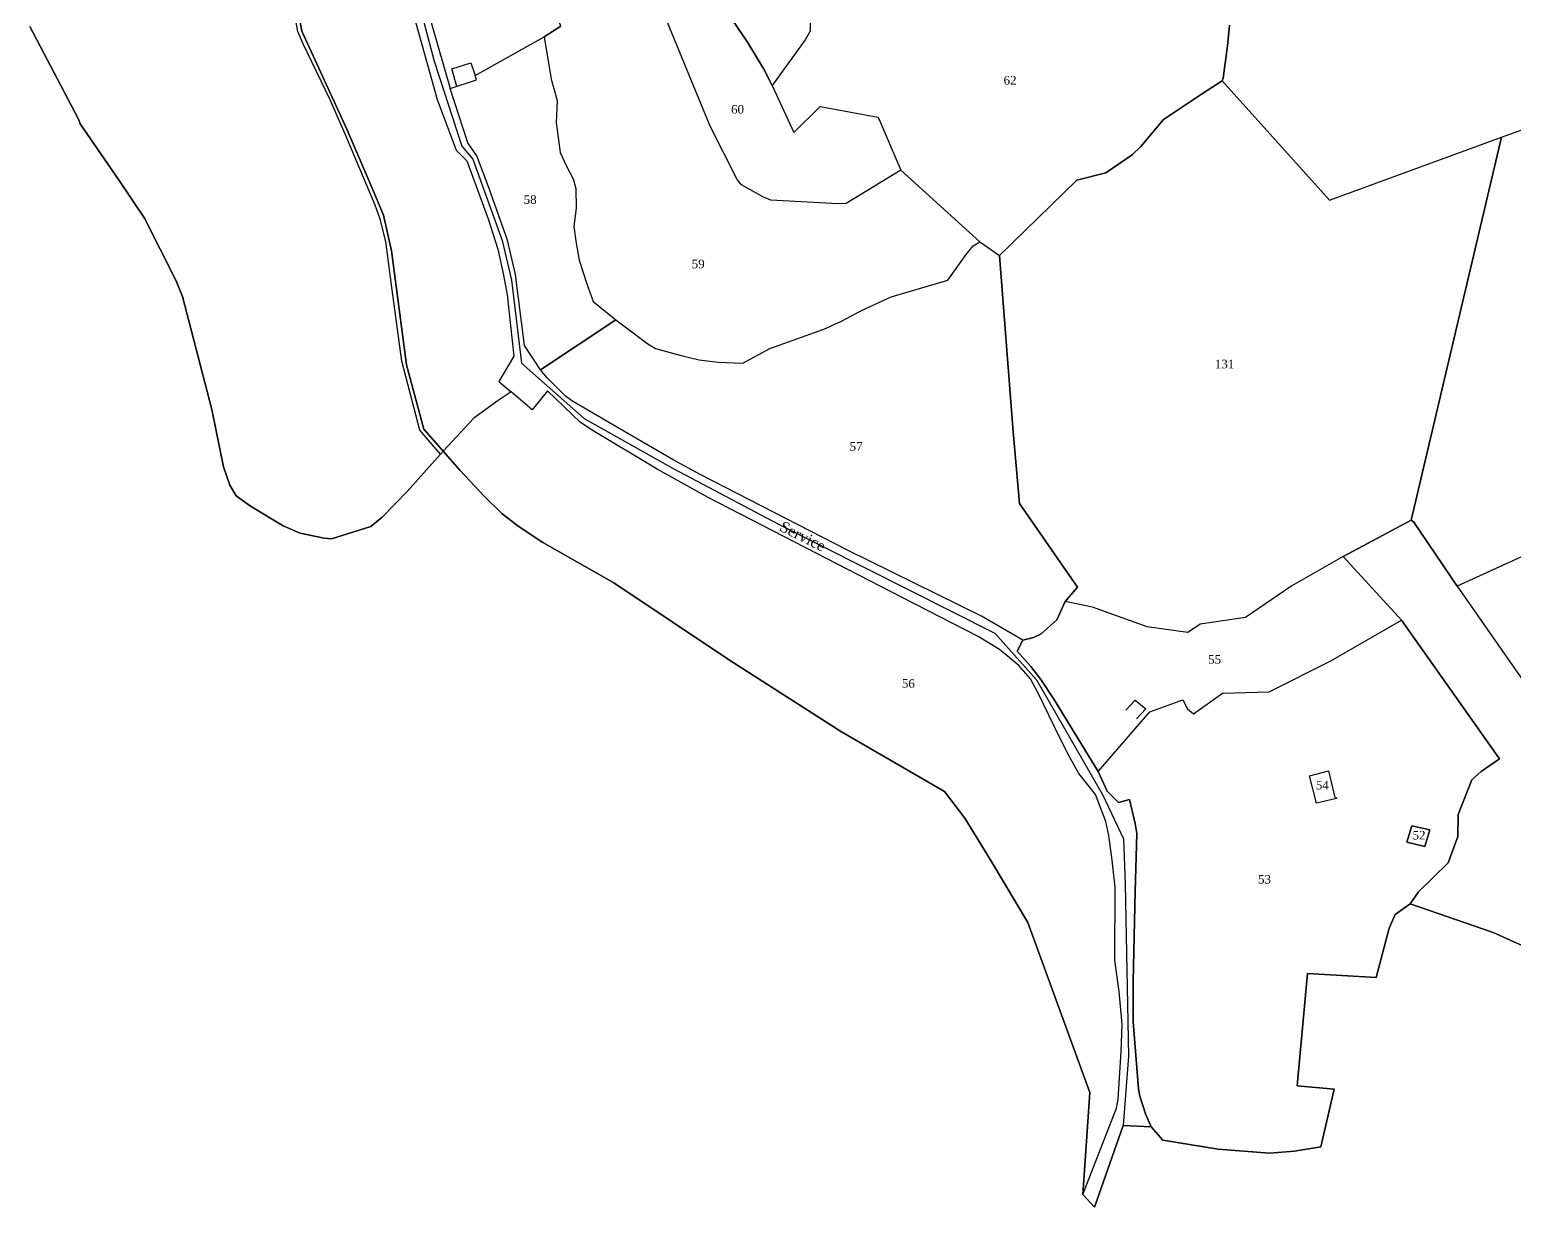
# Model space of a CAD drawing. Extents: x 1207496 to 1208273, y 6152107 to 6153235.
# Drawn here: x 1207587.4 to 1207932.4, y 6152106.8 to 6152380.4 of the extents above; entities that cross this region are included whole.
import ezdxf

# ---------------------------------------------------------------- set-up
doc = ezdxf.new("R2010")
doc.units = 0
doc.linetypes.add('CONTINU', pattern=[0])
doc.layers.get('0').update_dxf_attribs({"linetype": 'CONTINU'})
for name, color, linetype in [('1LIEUDIT', 7, 'CONTINU'), ('1PARCELLE', 7, 'CONTINU'), ('1SECTION', 7, 'CONTINU'), ('1SUBDSECT', 7, 'CONTINU'), ('1TROUPARCELLE', 7, 'CONTINU'), ('1ZONCOMM', 7, 'CONTINU'), ('3BATIDUR', 7, 'CONTINU'), ('3CADB', 7, 'CONTINU'), ('3CHEMIN', 7, 'CONTINU'), ('3FISCLINE', 7, 'CONTINUOUS'), ('3PARCELLETEX', 7, 'CONTINU'), ('3ZONCOMMTEX', 7, 'CONTINU')]:
    doc.layers.add(name, color=color, linetype=linetype)
doc.styles.get("Standard").update_dxf_attribs({"font": 'Times New Roman'})

# ---------------------------------------------------------------- blocks, each defined once
blk = doc.blocks.new('CADORDB')
blk.add_point((0, 0))

msp = doc.modelspace()

# ---------------------------------------------------------------- linework, layer by layer
at = {"layer": '1LIEUDIT'}
for points in [[(1207587.41, 6152381.19), (1207598.78, 6152359.63), (1207599.11, 6152358.53), (1207608.06, 6152345.61), (1207614.12, 6152336.61), (1207621.36, 6152322.22), (1207622.92, 6152318.41), (1207629.72, 6152292.15), (1207632.44, 6152278.84), (1207633.96, 6152274.62), (1207635.36, 6152272.1), (1207638.73, 6152269.74), (1207646.34, 6152265.15), (1207650.25, 6152263.41), (1207655.84, 6152262.29), (1207657.52, 6152262.13), (1207666.67, 6152264.97), (1207669.35, 6152267.13), (1207675.14, 6152273.09), (1207682.88, 6152281.82), (1207683.47, 6152282.49), (1207687.45, 6152277.96), (1207693, 6152272.04), (1207697.12, 6152267.99), (1207700.91, 6152265.09), (1207706.64, 6152261.29), (1207723.18, 6152251.93), (1207750.06, 6152233.89), (1207776.09, 6152217.3), (1207799.99, 6152203.44), (1207804.76, 6152197.23), (1207811.04, 6152186.96), (1207819.39, 6152172.98), (1207833.83, 6152133.48), (1207832.18, 6152109.8), (1207834.87, 6152106.8), (1207841.55, 6152125.81), (1207848.07, 6152125.51), (1207846.76, 6152128.55), (1207845.41, 6152132.59), (1207845.1, 6152134.3), (1207843.84, 6152149.86), (1207843.85, 6152159.27), (1207844.34, 6152180.14), (1207844.72, 6152193.65), (1207844.3, 6152196), (1207842.98, 6152201.57), (1207840.46, 6152200.87), (1207837.83, 6152203.46), (1207835.73, 6152208.09), (1207825.58, 6152224.62), (1207822.43, 6152229.4), (1207820.08, 6152232.42), (1207816.91, 6152236.05), (1207818.2, 6152238.57), (1207820.74, 6152239.2), (1207822.49, 6152240.07), (1207826.12, 6152243.29), (1207828.09, 6152247.58), (1207830.96, 6152250.92), (1207817.45, 6152270.36), (1207815.96, 6152287.02), (1207812.82, 6152327.95), (1207830.74, 6152345.42), (1207837.51, 6152347.2), (1207843.62, 6152351.37), (1207845.66, 6152353.25), (1207850.95, 6152359.56), (1207859.74, 6152365.43), (1207864.58, 6152368.56), (1207864.82, 6152369.19), (1207865.82, 6152376.68), (1207866.27, 6152381.45)], [(1207866.27, 6152381.45), (1207865.82, 6152376.68), (1207864.82, 6152369.19), (1207864.58, 6152368.56), (1207859.74, 6152365.43), (1207850.95, 6152359.56), (1207845.66, 6152353.25), (1207843.62, 6152351.37), (1207837.51, 6152347.2), (1207830.74, 6152345.42), (1207812.82, 6152327.95), (1207815.96, 6152287.02), (1207817.45, 6152270.36), (1207830.96, 6152250.92), (1207828.09, 6152247.58), (1207826.12, 6152243.29), (1207822.49, 6152240.07), (1207820.74, 6152239.2), (1207818.2, 6152238.57), (1207816.91, 6152236.05), (1207820.08, 6152232.42), (1207822.43, 6152229.4), (1207825.58, 6152224.62), (1207835.73, 6152208.09), (1207837.83, 6152203.46), (1207840.46, 6152200.87), (1207842.98, 6152201.57), (1207844.3, 6152196), (1207844.72, 6152193.65), (1207844.34, 6152180.14), (1207843.85, 6152159.27), (1207843.84, 6152149.86), (1207845.1, 6152134.3), (1207845.41, 6152132.59), (1207846.76, 6152128.55), (1207848.07, 6152125.51), (1207850.79, 6152122.39), (1207863.62, 6152120.31), (1207875.53, 6152119.38), (1207881.4, 6152119.81), (1207887.46, 6152120.84), (1207890.59, 6152134.24), (1207882, 6152135.06), (1207884.4, 6152161.11), (1207900.31, 6152160.23), (1207903.33, 6152171.65), (1207904.77, 6152174.8), (1207908.25, 6152177.35), (1207927.51, 6152170.66), (1207954.11, 6152158.76)]]:
    msp.add_lwpolyline(points, dxfattribs=at)
at = {"layer": '1PARCELLE'}
for points in [[(1207710.52, 6152382.07), (1207697.61, 6152415.56), (1207675.19, 6152405.29), (1207676.71, 6152397.71), (1207679.55, 6152386.11), (1207685.15, 6152366.73), (1207691.28, 6152368.76), (1207690.96, 6152369.79), (1207706.96, 6152378.77), (1207710.82, 6152381.24), (1207710.52, 6152382.07)], [(1207730.76, 6152394.04), (1207742.98, 6152400.87), (1207744.92, 6152397.3), (1207746.86, 6152394.7), (1207747.05, 6152389.38), (1207750.63, 6152382.86), (1207754.22, 6152377.51), (1207758.06, 6152371.23), (1207759.96, 6152367.48), (1207765.02, 6152356.53), (1207771.15, 6152362.55), (1207784.57, 6152360.07), (1207789.84, 6152347.78), (1207777.16, 6152340.04), (1207775.25, 6152339.93), (1207759.66, 6152340.81), (1207757.95, 6152341.54), (1207752.84, 6152344.41), (1207751.86, 6152345.65), (1207745.56, 6152358.04), (1207730.76, 6152394.04)], [(1207706.96, 6152378.77), (1207708.64, 6152368.96), (1207709.99, 6152363.97), (1207709.73, 6152358.82), (1207710.7, 6152351.88), (1207712.08, 6152348.84), (1207713.7, 6152345.74), (1207714.33, 6152343.51), (1207714.44, 6152338.92), (1207713.9, 6152334.72), (1207714.38, 6152330.79), (1207715.1, 6152326.85), (1207716.82, 6152321.59), (1207718.36, 6152317.25), (1207723.66, 6152312.98), (1207706.1, 6152301.35), (1207702.39, 6152307.07), (1207700.34, 6152323.56), (1207698.45, 6152331.51), (1207694.16, 6152343.53), (1207691.3, 6152351.15), (1207689.21, 6152354.14), (1207685.15, 6152366.73), (1207691.28, 6152368.76), (1207690.96, 6152369.79), (1207706.96, 6152378.77)], [(1207929.5, 6152355.43), (1207908.49, 6152266.46), (1207892.71, 6152258.01), (1207880.75, 6152251.21), (1207870.01, 6152243.86), (1207859.44, 6152242.32), (1207856.61, 6152240.32), (1207847.14, 6152241.65), (1207834.44, 6152246.21), (1207828.09, 6152247.58), (1207830.96, 6152250.92), (1207817.45, 6152270.36), (1207815.96, 6152287.02), (1207812.82, 6152327.95), (1207830.74, 6152345.42), (1207837.51, 6152347.2), (1207843.62, 6152351.37), (1207845.66, 6152353.25), (1207850.95, 6152359.56), (1207859.74, 6152365.43), (1207864.58, 6152368.56), (1207889.51, 6152340.84), (1207929.5, 6152355.43)], [(1207812.82, 6152327.95), (1207815.96, 6152287.02), (1207817.45, 6152270.36), (1207830.96, 6152250.92), (1207828.09, 6152247.58), (1207826.12, 6152243.29), (1207822.49, 6152240.07), (1207820.74, 6152239.2), (1207818.2, 6152238.57), (1207808.6, 6152244.15), (1207777.46, 6152259.47), (1207743.21, 6152277.05), (1207736.96, 6152280.5), (1207723.09, 6152288.52), (1207713.59, 6152294.09), (1207711.97, 6152295.3), (1207707.68, 6152299.51), (1207706.1, 6152301.35), (1207723.66, 6152312.98), (1207731.09, 6152307.46), (1207732.86, 6152306.37), (1207738.83, 6152304.7), (1207742.97, 6152303.75), (1207747.38, 6152303.18), (1207753.14, 6152302.97), (1207759.44, 6152306.37), (1207771.98, 6152310.84), (1207775.9, 6152312.65), (1207780.76, 6152315.14), (1207787.6, 6152318.36), (1207800.82, 6152322.19), (1207805.06, 6152328.21), (1207806.67, 6152330.18), (1207808.2, 6152331.12), (1207812.82, 6152327.95)], [(1207699.33, 6152296.27), (1207696.29, 6152294.24), (1207690.6, 6152290.19), (1207683.47, 6152282.49), (1207687.45, 6152277.96), (1207693, 6152272.04), (1207697.12, 6152267.99), (1207700.91, 6152265.09), (1207706.64, 6152261.29), (1207723.18, 6152251.93), (1207750.06, 6152233.89), (1207776.09, 6152217.3), (1207799.99, 6152203.44), (1207804.76, 6152197.23), (1207811.04, 6152186.96), (1207819.39, 6152172.98), (1207833.83, 6152133.48), (1207832.18, 6152109.8), (1207839.96, 6152129.85), (1207840.4, 6152131.9), (1207841.06, 6152142.99), (1207841.28, 6152149.3), (1207840.63, 6152156.93), (1207839.64, 6152164.2), (1207839.66, 6152181.18), (1207838.95, 6152187.45), (1207838.18, 6152193.21), (1207837.54, 6152196.48), (1207835.15, 6152202.69), (1207831.24, 6152207.61), (1207829.1, 6152211.49), (1207826.67, 6152216.2), (1207821.77, 6152226.25), (1207819.99, 6152229.57), (1207817.32, 6152232.69), (1207812.78, 6152236.37), (1207807.87, 6152239.44), (1207790.2, 6152248.5), (1207745.07, 6152271.76), (1207733.25, 6152278.27), (1207718.34, 6152287.2), (1207715.4, 6152289.12), (1207707.75, 6152296.5), (1207704.21, 6152292.1), (1207699.33, 6152296.27)], [(1207981.37, 6152193.52), (1207994.16, 6152211.05), (1207987.2, 6152231.25), (1207984.31, 6152239.77), (1207957.83, 6152268.02), (1207940.24, 6152260.7), (1207919.17, 6152251.11), (1207944.16, 6152215.28), (1207949.65, 6152213.61), (1207956.62, 6152209.63), (1207978.94, 6152195.09), (1207981.37, 6152193.52)], [(1207908.49, 6152266.46), (1207909.06, 6152265.99), (1207919.17, 6152251.11), (1207944.16, 6152215.28), (1207949.65, 6152213.61), (1207956.62, 6152209.63), (1207978.94, 6152195.09), (1207958.43, 6152162.87), (1207954.11, 6152158.76), (1207927.51, 6152170.66), (1207908.25, 6152177.35), (1207910.21, 6152180.09), (1207917.07, 6152186.8), (1207919.32, 6152192.96), (1207919.4, 6152198.05), (1207922.55, 6152206.16), (1207924.78, 6152208.07), (1207929.04, 6152210.99), (1207906.22, 6152243.19), (1207892.71, 6152258.01), (1207908.49, 6152266.46)], [(1207892.71, 6152258.01), (1207880.75, 6152251.21), (1207870.01, 6152243.86), (1207859.44, 6152242.32), (1207856.61, 6152240.32), (1207847.14, 6152241.65), (1207834.44, 6152246.21), (1207828.09, 6152247.58), (1207826.12, 6152243.29), (1207822.49, 6152240.07), (1207820.74, 6152239.2), (1207818.2, 6152238.57), (1207816.91, 6152236.05), (1207820.08, 6152232.42), (1207822.43, 6152229.4), (1207825.58, 6152224.62), (1207835.73, 6152208.09), (1207847.78, 6152221.89), (1207855.44, 6152224.73), (1207856.52, 6152222.64), (1207857.9, 6152221.47), (1207864.61, 6152226.28), (1207875.45, 6152226.58), (1207889.79, 6152233.78), (1207906.22, 6152243.19), (1207892.71, 6152258.01)], [(1207863.62, 6152120.31), (1207850.79, 6152122.39), (1207848.07, 6152125.51), (1207846.76, 6152128.55), (1207845.41, 6152132.59), (1207845.1, 6152134.3), (1207843.84, 6152149.86), (1207843.85, 6152159.27), (1207844.34, 6152180.14), (1207844.72, 6152193.65), (1207844.3, 6152196), (1207842.98, 6152201.57), (1207840.46, 6152200.87), (1207837.83, 6152203.46), (1207835.73, 6152208.09), (1207847.78, 6152221.89), (1207855.44, 6152224.73), (1207856.52, 6152222.64), (1207857.9, 6152221.47), (1207864.61, 6152226.28), (1207875.45, 6152226.58), (1207889.79, 6152233.78), (1207906.22, 6152243.19), (1207929.04, 6152210.99), (1207924.78, 6152208.07), (1207922.55, 6152206.16), (1207919.4, 6152198.05), (1207919.32, 6152192.96), (1207917.07, 6152186.8), (1207910.21, 6152180.09), (1207908.25, 6152177.35), (1207904.77, 6152174.8), (1207903.33, 6152171.65), (1207900.31, 6152160.23), (1207884.4, 6152161.11), (1207882, 6152135.06), (1207890.59, 6152134.24), (1207887.46, 6152120.84), (1207881.4, 6152119.81), (1207875.53, 6152119.38), (1207863.62, 6152120.31)], [(1207886.49, 6152200.68), (1207884.83, 6152207.02), (1207889.28, 6152208.25), (1207890.83, 6152201.73), (1207886.49, 6152200.68)], [(1207912.81, 6152194.49), (1207908.64, 6152195.47), (1207907.49, 6152191.63), (1207911.68, 6152190.61), (1207912.81, 6152194.49)]]:
    msp.add_lwpolyline(points, close=True, dxfattribs=at)
for points in [[(1207648.29, 6152393.08), (1207650.69, 6152380.08), (1207661.12, 6152357.27), (1207666.76, 6152344.16), (1207669.62, 6152337.35), (1207671.49, 6152329.01), (1207674.97, 6152302.54), (1207679.02, 6152287.57), (1207683.47, 6152282.49), (1207683.47, 6152282.49), (1207682.88, 6152281.82), (1207675.14, 6152273.09), (1207669.35, 6152267.13), (1207666.67, 6152264.97), (1207657.52, 6152262.13), (1207655.84, 6152262.29), (1207650.25, 6152263.41), (1207646.34, 6152265.15), (1207638.73, 6152269.74), (1207635.36, 6152272.1), (1207633.96, 6152274.62), (1207632.44, 6152278.84), (1207629.72, 6152292.15), (1207622.92, 6152318.41), (1207621.36, 6152322.22), (1207614.12, 6152336.61), (1207608.06, 6152345.61), (1207599.11, 6152358.53), (1207598.78, 6152359.63), (1207587.41, 6152381.19)], [(1207676.88, 6152383.12), (1207682.12, 6152364.19), (1207686.5, 6152352.45), (1207688.98, 6152349.93), (1207693.96, 6152336.48), (1207696.19, 6152329.46), (1207697.55, 6152323.41), (1207698.35, 6152318.8), (1207699.93, 6152304.53), (1207696.48, 6152298.71), (1207699.33, 6152296.27), (1207699.33, 6152296.27), (1207696.29, 6152294.24), (1207690.6, 6152290.19), (1207683.47, 6152282.49), (1207679.02, 6152287.57), (1207674.97, 6152302.54), (1207671.49, 6152329.01), (1207669.62, 6152337.35), (1207666.76, 6152344.16), (1207661.12, 6152357.27), (1207650.69, 6152380.08), (1207648.29, 6152393.08)], [(1207710.82, 6152381.24), (1207706.96, 6152378.77), (1207708.64, 6152368.96), (1207709.99, 6152363.97), (1207709.73, 6152358.82), (1207710.7, 6152351.88), (1207712.08, 6152348.84), (1207713.7, 6152345.74), (1207714.33, 6152343.51), (1207714.44, 6152338.92), (1207713.9, 6152334.72), (1207714.38, 6152330.79), (1207715.1, 6152326.85), (1207716.82, 6152321.59), (1207718.36, 6152317.25), (1207723.66, 6152312.98), (1207731.09, 6152307.46), (1207732.86, 6152306.37), (1207738.83, 6152304.7), (1207742.97, 6152303.75), (1207747.38, 6152303.18), (1207753.14, 6152302.97), (1207759.44, 6152306.37), (1207771.98, 6152310.84), (1207775.9, 6152312.65), (1207780.76, 6152315.14), (1207787.6, 6152318.36), (1207800.82, 6152322.19), (1207805.06, 6152328.21), (1207806.67, 6152330.18), (1207808.2, 6152331.12), (1207789.84, 6152347.78), (1207777.16, 6152340.04), (1207775.25, 6152339.93), (1207759.66, 6152340.81), (1207757.95, 6152341.54), (1207752.84, 6152344.41), (1207751.86, 6152345.65), (1207745.56, 6152358.04), (1207730.76, 6152394.04)], [(1207768.81, 6152382.41), (1207768.8, 6152380.08), (1207767.62, 6152378.04), (1207759.96, 6152367.48), (1207758.06, 6152371.23), (1207754.22, 6152377.51), (1207750.63, 6152382.86)], [(1207768.81, 6152382.41), (1207768.8, 6152380.08), (1207767.62, 6152378.04), (1207759.96, 6152367.48), (1207765.02, 6152356.53), (1207771.15, 6152362.55), (1207784.57, 6152360.07), (1207789.84, 6152347.78), (1207808.2, 6152331.12), (1207812.82, 6152327.95), (1207812.82, 6152327.95), (1207830.74, 6152345.42), (1207837.51, 6152347.2), (1207843.62, 6152351.37), (1207845.66, 6152353.25), (1207850.95, 6152359.56), (1207859.74, 6152365.43), (1207864.58, 6152368.56), (1207864.82, 6152369.19), (1207865.82, 6152376.68), (1207866.27, 6152381.45)], [(1207866.27, 6152381.45), (1207865.82, 6152376.68), (1207864.82, 6152369.19), (1207864.58, 6152368.56), (1207889.51, 6152340.84), (1207929.5, 6152355.43), (1207952.48, 6152363.73)], [(1207940.24, 6152260.7), (1207919.17, 6152251.11), (1207909.06, 6152265.99), (1207908.49, 6152266.46), (1207929.5, 6152355.43), (1207952.48, 6152363.73)]]:
    msp.add_lwpolyline(points, dxfattribs=at)
at = {"layer": '1SECTION'}
msp.add_lwpolyline([(1207954.11, 6152158.76), (1207927.51, 6152170.66), (1207908.25, 6152177.35), (1207904.77, 6152174.8), (1207903.33, 6152171.65), (1207900.31, 6152160.23), (1207884.4, 6152161.11), (1207882, 6152135.06), (1207890.59, 6152134.24), (1207887.46, 6152120.84), (1207881.4, 6152119.81), (1207875.53, 6152119.38), (1207863.62, 6152120.31), (1207850.79, 6152122.39), (1207848.07, 6152125.51), (1207841.55, 6152125.81), (1207834.87, 6152106.8), (1207832.18, 6152109.8), (1207833.83, 6152133.48), (1207819.39, 6152172.98), (1207811.04, 6152186.96), (1207804.76, 6152197.23), (1207799.99, 6152203.44), (1207776.09, 6152217.3), (1207750.06, 6152233.89), (1207723.18, 6152251.93), (1207706.64, 6152261.29), (1207700.91, 6152265.09), (1207697.12, 6152267.99), (1207693, 6152272.04), (1207687.45, 6152277.96), (1207683.47, 6152282.49), (1207682.88, 6152281.82), (1207675.14, 6152273.09), (1207669.35, 6152267.13), (1207666.67, 6152264.97), (1207657.52, 6152262.13), (1207655.84, 6152262.29), (1207650.25, 6152263.41), (1207646.34, 6152265.15), (1207638.73, 6152269.74), (1207635.36, 6152272.1), (1207633.96, 6152274.62), (1207632.44, 6152278.84), (1207629.72, 6152292.15), (1207622.92, 6152318.41), (1207621.36, 6152322.22), (1207614.12, 6152336.61), (1207608.06, 6152345.61), (1207599.11, 6152358.53), (1207598.78, 6152359.63), (1207587.41, 6152381.19)], dxfattribs=at)
at = {"layer": '1SUBDSECT'}
msp.add_lwpolyline([(1207954.11, 6152158.76), (1207927.51, 6152170.66), (1207908.25, 6152177.35), (1207904.77, 6152174.8), (1207903.33, 6152171.65), (1207900.31, 6152160.23), (1207884.4, 6152161.11), (1207882, 6152135.06), (1207890.59, 6152134.24), (1207887.46, 6152120.84), (1207881.4, 6152119.81), (1207875.53, 6152119.38), (1207863.62, 6152120.31), (1207850.79, 6152122.39), (1207848.07, 6152125.51), (1207841.55, 6152125.81), (1207834.87, 6152106.8), (1207832.18, 6152109.8), (1207833.83, 6152133.48), (1207819.39, 6152172.98), (1207811.04, 6152186.96), (1207804.76, 6152197.23), (1207799.99, 6152203.44), (1207776.09, 6152217.3), (1207750.06, 6152233.89), (1207723.18, 6152251.93), (1207706.64, 6152261.29), (1207700.91, 6152265.09), (1207697.12, 6152267.99), (1207693, 6152272.04), (1207687.45, 6152277.96), (1207683.47, 6152282.49), (1207682.88, 6152281.82), (1207675.14, 6152273.09), (1207669.35, 6152267.13), (1207666.67, 6152264.97), (1207657.52, 6152262.13), (1207655.84, 6152262.29), (1207650.25, 6152263.41), (1207646.34, 6152265.15), (1207638.73, 6152269.74), (1207635.36, 6152272.1), (1207633.96, 6152274.62), (1207632.44, 6152278.84), (1207629.72, 6152292.15), (1207622.92, 6152318.41), (1207621.36, 6152322.22), (1207614.12, 6152336.61), (1207608.06, 6152345.61), (1207599.11, 6152358.53), (1207598.78, 6152359.63), (1207587.41, 6152381.19)], dxfattribs=at)
at = {"layer": '1TROUPARCELLE'}
for points in [[(1207884.83, 6152207.02), (1207889.28, 6152208.25), (1207890.83, 6152201.73), (1207886.49, 6152200.68), (1207884.83, 6152207.02)], [(1207907.49, 6152191.63), (1207908.64, 6152195.47), (1207912.81, 6152194.49), (1207911.68, 6152190.61), (1207907.49, 6152191.63)]]:
    msp.add_lwpolyline(points, close=True, dxfattribs=at)
at = {"layer": '1ZONCOMM'}
msp.add_lwpolyline([(1207674.73, 6152398.37), (1207681.44, 6152373.07), (1207687.87, 6152353.35), (1207690.37, 6152350.34), (1207697.22, 6152331.47), (1207699.35, 6152322.23), (1207701.74, 6152302.91), (1207716.31, 6152290.1), (1207736.99, 6152278.46), (1207761.41, 6152265.56), (1207811.73, 6152240.21), (1207821.41, 6152229.35), (1207836.75, 6152202.73), (1207841.65, 6152192.44), (1207841.99, 6152181.89), (1207842.8, 6152141.91), (1207841.55, 6152125.81), (1207834.87, 6152106.8)], dxfattribs=at)
msp.add_lwpolyline([(1207674.73, 6152398.37), (1207681.44, 6152373.07), (1207687.87, 6152353.35), (1207690.37, 6152350.34), (1207697.22, 6152331.47), (1207699.35, 6152322.23), (1207701.74, 6152302.91), (1207716.31, 6152290.1), (1207736.99, 6152278.46), (1207761.41, 6152265.56), (1207811.73, 6152240.21), (1207821.41, 6152229.35), (1207836.75, 6152202.73), (1207841.65, 6152192.44), (1207841.99, 6152181.89), (1207842.8, 6152141.91), (1207841.55, 6152125.81), (1207834.87, 6152106.8)], dxfattribs=at)
at = {"layer": '3BATIDUR'}
for points in [[(1207884.83, 6152207.02), (1207889.28, 6152208.25), (1207890.83, 6152201.73), (1207886.49, 6152200.68), (1207884.83, 6152207.02)], [(1207908.64, 6152195.47), (1207907.49, 6152191.63), (1207911.68, 6152190.61), (1207912.81, 6152194.49), (1207908.64, 6152195.47)]]:
    msp.add_lwpolyline(points, close=True, dxfattribs=at)
at = {"layer": '3CHEMIN'}
msp.add_lwpolyline([(1207682.88, 6152281.82), (1207678.06, 6152287.38), (1207673.9, 6152303.44), (1207671.69, 6152319.95), (1207670.15, 6152331.2), (1207668.83, 6152336.36), (1207667.69, 6152339.62), (1207660.81, 6152356.02), (1207657.25, 6152364.1), (1207650.88, 6152377.31), (1207649.7, 6152379.98), (1207647.5, 6152392.57)], dxfattribs=at)
at = {"layer": '3FISCLINE'}
for points in [[(1207686.7, 6152367.25), (1207685.53, 6152371.33), (1207689.94, 6152372.75), (1207690.96, 6152369.79)], [(1207842.18, 6152222.33), (1207844.32, 6152224.6), (1207846.79, 6152222.6), (1207844.68, 6152220.31)]]:
    msp.add_lwpolyline(points, dxfattribs=at)

# ---------------------------------------------------------------- block references
at = {"layer": '3CADB'}
msp.add_blockref('CADORDB', (1207891.16, 6152201.87), dxfattribs=at)

# ---------------------------------------------------------------- texts
at = {"layer": '3PARCELLETEX'}
for s, p in [('62', (1207813.75, 6152367.68)), ('60', (1207750.41, 6152360.91)), ('58', (1207702.21, 6152339.95)), ('59', (1207741.27, 6152324.99)), ('131', (1207862.85, 6152301.74)), ('57', (1207777.97, 6152282.59)), ('55', (1207861.28, 6152233.1)), ('56', (1207790.11, 6152227.52)), ('54', (1207886.32, 6152203.89)), ('52', (1207908.8, 6152192.26)), ('53', (1207872.88, 6152182.02))]:
    msp.add_text(s, height=2, dxfattribs=at).set_placement(p)
at = {"layer": '3ZONCOMMTEX'}
msp.add_text('Service', height=2.5, rotation=333.4, dxfattribs=at).set_placement((1207761.46, 6152264.14))
msp.add_text('Service', height=2.5, rotation=333.4, dxfattribs=at).set_placement((1207761.46, 6152264.14))

doc.saveas('drawing.dxf')
